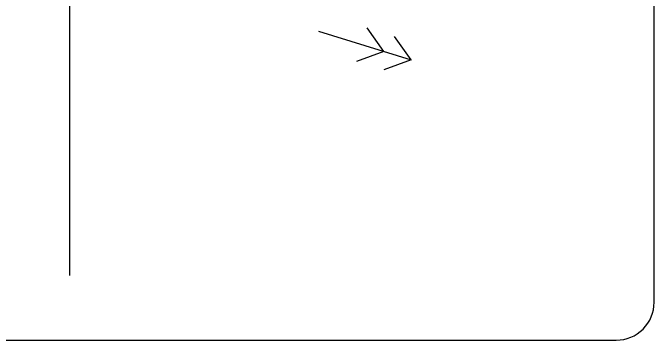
# Model space of a CAD drawing. Header units: millimetres. Extents: x 0 to 771, y -1 to 432.
# Drawn here: x 402.2 to 452.9, y 53.1 to 79 of the extents above; entities that cross this region are included whole.
import ezdxf

# ---------------------------------------------------------------- set-up
doc = ezdxf.new("R2010")
doc.units = ezdxf.units.MM
doc.header["$MEASUREMENT"] = 0
doc.layers.add('DEFAULT', color=4, linetype='Continuous', true_color=0x00ffff)
doc.layers.add('LAYER E', color=7, linetype='Continuous', true_color=0x000000)

msp = doc.modelspace()

# ---------------------------------------------------------------- linework, layer by layer
at = {"layer": 'DEFAULT', "color": 2, "true_color": 0xffff00}
msp.add_line((406.646, 165.99), (406.646, 58.219), dxfattribs=at)
at = {"layer": 'DEFAULT', "color": 3, "true_color": 0x00ff00}
for p, q in [((431.529, 75.985), (430.209, 77.857)), ((426.362, 77.598), (433.702, 75.307)), ((433.702, 75.307), (432.382, 77.179)), ((431.529, 75.985), (429.378, 75.197)), ((433.702, 75.307), (431.551, 74.518))]:
    msp.add_line(p, q, dxfattribs=at)
at = {"layer": 'LAYER E', "color": 1, "true_color": 0xff0000}
msp.add_lwpolyline([(377.346, 171.105), (363.346, 171.105, 0.414214), (360.346, 168.105), (360.346, 56.105, 0.414213), (363.346, 53.105), (449.946, 53.105, 0.414214), (452.946, 56.105), (452.946, 168.105, 0.414213), (449.946, 171.105)], format="xyb", close=True, dxfattribs=at)

doc.saveas('drawing.dxf')
